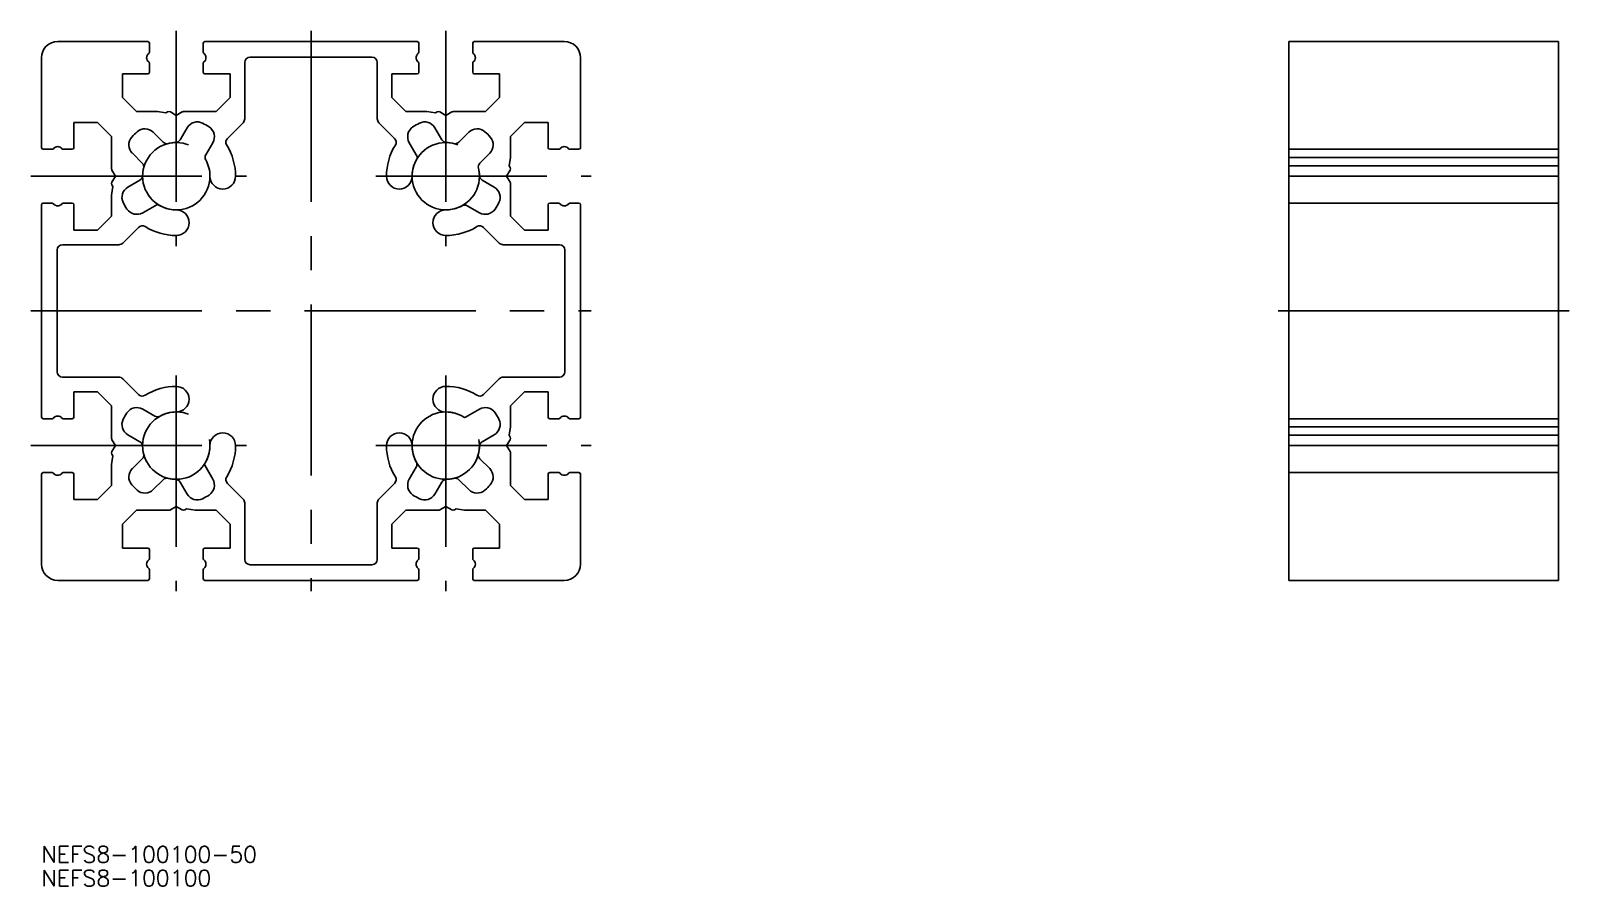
# Model space of a CAD drawing. Extents: x -52 to 233, y -107 to 52.
import ezdxf

# ---------------------------------------------------------------- set-up
doc = ezdxf.new("R2010")
doc.units = 0
doc.linetypes.add('CENTER', pattern=[50.8, 31.75, -6.35, 6.35, -6.35])
doc.linetypes.add('PHANTOM', pattern=[63.5, 31.75, -6.35, 6.35, -6.35, 6.35, -6.35])
doc.layers.get('0').update_dxf_attribs({"linetype": 'CONTINUOUS'})
doc.layers.add('CENTER', color=1, linetype='CENTER')
doc.styles.get("Standard").update_dxf_attribs({"font": 'txt.shx', "height": 3, "bigfont": 'bigfont.shx'})

# ---------------------------------------------------------------- blocks, each defined once
blk = doc.blocks.new('*U18')
at = {"color": 7, "linetype": 'CONTINUOUS'}
blk.add_text('NEFS8-100100-50', height=3, dxfattribs=at).set_placement((-50, -102.36))
blk = doc.blocks.new('*U19')
at = {"color": 7, "linetype": 'CONTINUOUS'}
blk.add_text('NEFS8-100100', height=3, dxfattribs=at).set_placement((-50, -106.77))

msp = doc.modelspace()

# ---------------------------------------------------------------- linework, layer by layer
at = {"color": 7, "linetype": 'CONTINUOUS'}
for p, q in [((-30.3, 50), (-47, 50)), ((-30, 48.02), (-30, 49.7)), ((-20, 48.02), (-20, 49.7)), ((-19.7, 50), (19.7, 50)), ((4.39, 50), (11.06, 50)), ((20, 48.02), (20, 49.7)), ((30, 48.02), (30, 49.7)), ((30.3, 50), (47, 50)), ((181.45, 50), (231.45, 50)), ((181.45, 50), (181.45, -50)), ((231.45, 50), (231.45, -50)), ((-50, 30.3), (-50, 47)), ((-30, 45.98), (-30, 44.3)), ((-20, 45.98), (-20, 44.3)), ((-12.3, 35.64), (-12.3, 46.1)), ((-11.3, 47.1), (11.3, 47.1)), ((4.39, 47.1), (11.06, 47.1)), ((12.3, 35.64), (12.3, 46.1)), ((20, 45.98), (20, 44.3)), ((30, 45.98), (30, 44.3)), ((50, 30.3), (50, 47)), ((-35, 39.6), (-35, 44)), ((-30.3, 44), (-35, 44)), ((-19.7, 44), (-15, 44)), ((-15, 39.6), (-15, 44)), ((15, 39.6), (15, 44)), ((19.7, 44), (15, 44)), ((30.3, 44), (35, 44)), ((35, 39.6), (35, 44)), ((-35, 39.6), (-32.4, 37)), ((-15, 39.6), (-17.6, 37)), ((17.6, 37), (15, 39.6)), ((35, 39.6), (32.4, 37)), ((-39.6, 35), (-44, 35)), ((-44, 30.3), (-44, 35)), ((-39.6, 35), (-37, 32.4)), ((-32.4, 37), (-28.5, 37)), ((-28.5, 37), (-26.92, 36.75)), ((-26.92, 36.75), (-26.6, 36.93)), ((-26.1, 36.93), (-25, 36.3)), ((-23.9, 36.93), (-25, 36.3)), ((-23.65, 37), (-17.6, 37)), ((-15.5, 32.02), (-12.59, 34.93)), ((12.59, 34.93), (15.5, 32.02)), ((17.6, 37), (21.5, 37)), ((21.5, 37), (23.08, 36.75)), ((23.08, 36.75), (23.4, 36.93)), ((23.9, 36.93), (25, 36.3)), ((26.1, 36.93), (25, 36.3)), ((26.35, 37), (32.4, 37)), ((39.6, 35), (37, 32.4)), ((39.6, 35), (44, 35)), ((44, 30.3), (44, 35)), ((-37, 26.35), (-37, 32.4)), ((-29.27, 33.15), (-27.44, 31.33)), ((-22.99, 33.98), (-24.28, 31.75)), ((22.99, 33.98), (24.28, 31.75)), ((29.27, 33.15), (27.44, 31.33)), ((37, 32.4), (37, 28.5)), ((-48.02, 30), (-49.7, 30)), ((-45.98, 30), (-44.3, 30)), ((-33.15, 29.27), (-31.33, 27.44)), ((-18.23, 31.23), (-19.52, 29)), ((18.23, 31.23), (19.72, 28.64)), ((33.15, 29.27), (31.33, 27.44)), ((45.98, 30), (44.3, 30)), ((48.02, 30), (49.7, 30)), ((181.45, 30), (231.45, 30)), ((-36.93, 26.1), (-36.3, 25)), ((36.93, 26.1), (36.3, 25)), ((37, 28.5), (36.75, 26.92)), ((36.75, 26.92), (36.93, 26.6)), ((181.45, 28.5), (231.45, 28.5)), ((181.45, 26.92), (231.45, 26.92)), ((-37, 21.5), (-36.75, 23.08)), ((-36.93, 23.9), (-36.3, 25)), ((-36.75, 23.08), (-36.93, 23.4)), ((-33.98, 22.99), (-31.75, 24.28)), ((33.98, 22.99), (31.75, 24.28)), ((36.93, 23.9), (36.3, 25)), ((37, 23.65), (37, 17.6)), ((181.45, 25), (231.45, 25)), ((-48.02, 20), (-49.7, 20)), ((-45.98, 20), (-44.3, 20)), ((-37, 17.6), (-37, 21.5)), ((45.98, 20), (44.3, 20)), ((48.02, 20), (49.7, 20)), ((181.45, 20), (231.45, 20)), ((-50, 19.7), (-50, -19.7)), ((-44, 19.7), (-44, 15)), ((-37, 17.6), (-39.6, 15)), ((-31.23, 18.23), (-28.64, 19.72)), ((31.23, 18.23), (29, 19.52)), ((39.6, 15), (37, 17.6)), ((44, 19.7), (44, 15)), ((50, 19.7), (50, -19.7)), ((-39.6, 15), (-44, 15)), ((-34.93, 12.59), (-32.02, 15.5)), ((32.02, 15.5), (34.93, 12.59)), ((39.6, 15), (44, 15)), ((-35.64, 12.3), (-46.1, 12.3)), ((35.64, 12.3), (46.1, 12.3)), ((-47.1, 11.3), (-47.1, -11.3)), ((47.1, 11.3), (47.1, -11.3)), ((181.45, 0), (231.45, 0)), ((-35.64, -12.3), (-46.1, -12.3)), ((-32.02, -15.5), (-34.93, -12.59)), ((34.93, -12.59), (32.02, -15.5)), ((35.64, -12.3), (46.1, -12.3)), ((-39.6, -15), (-44, -15)), ((-44, -19.7), (-44, -15)), ((-39.6, -15), (-37, -17.6)), ((37, -17.6), (39.6, -15)), ((39.6, -15), (44, -15)), ((44, -19.7), (44, -15)), ((-37, -23.65), (-37, -17.6)), ((-31.23, -18.23), (-29, -19.52)), ((31.23, -18.23), (28.64, -19.72)), ((37, -17.6), (37, -21.5)), ((-48.02, -20), (-49.7, -20)), ((-45.98, -20), (-44.3, -20)), ((37, -21.5), (36.75, -23.08)), ((45.98, -20), (44.3, -20)), ((48.02, -20), (49.7, -20)), ((181.45, -20), (231.45, -20)), ((181.45, -21.5), (231.45, -21.5)), ((-36.93, -23.9), (-36.3, -25)), ((-36.93, -26.1), (-36.3, -25)), ((-33.98, -22.99), (-31.75, -24.28)), ((33.98, -22.99), (31.75, -24.28)), ((36.93, -23.9), (36.3, -25)), ((36.93, -26.1), (36.3, -25)), ((36.75, -23.08), (36.93, -23.4)), ((181.45, -23.08), (231.45, -23.08)), ((181.45, -25), (231.45, -25)), ((-37, -28.5), (-36.75, -26.92)), ((-37, -32.4), (-37, -28.5)), ((-36.75, -26.92), (-36.93, -26.6)), ((-33.15, -29.27), (-31.33, -27.44)), ((33.15, -29.27), (31.33, -27.44)), ((37, -26.35), (37, -32.4)), ((-50, -30.3), (-50, -47)), ((-48.02, -30), (-49.7, -30)), ((-45.98, -30), (-44.3, -30)), ((-44, -30.3), (-44, -35)), ((-29.27, -33.15), (-27.44, -31.33)), ((-18.23, -31.23), (-19.72, -28.64)), ((18.23, -31.23), (19.52, -29)), ((29.27, -33.15), (27.44, -31.33)), ((44, -30.3), (44, -35)), ((45.98, -30), (44.3, -30)), ((48.02, -30), (49.7, -30)), ((50, -30.3), (50, -47)), ((181.45, -30), (231.45, -30)), ((-39.6, -35), (-37, -32.4)), ((-22.99, -33.98), (-24.28, -31.75)), ((-12.59, -34.93), (-15.5, -32.02)), ((15.5, -32.02), (12.59, -34.93)), ((22.99, -33.98), (24.28, -31.75)), ((39.6, -35), (37, -32.4)), ((-39.6, -35), (-44, -35)), ((-35, -39.6), (-32.4, -37)), ((-26.35, -37), (-32.4, -37)), ((-26.1, -36.93), (-25, -36.3)), ((-23.9, -36.93), (-25, -36.3)), ((-23.08, -36.75), (-23.4, -36.93)), ((-21.5, -37), (-23.08, -36.75)), ((-17.6, -37), (-21.5, -37)), ((-17.6, -37), (-15, -39.6)), ((-12.3, -35.64), (-12.3, -46.1)), ((12.3, -35.64), (12.3, -46.1)), ((15, -39.6), (17.6, -37)), ((23.65, -37), (17.6, -37)), ((23.9, -36.93), (25, -36.3)), ((26.1, -36.93), (25, -36.3)), ((26.92, -36.75), (26.6, -36.93)), ((28.5, -37), (26.92, -36.75)), ((32.4, -37), (28.5, -37)), ((35, -39.6), (32.4, -37)), ((39.6, -35), (44, -35)), ((-35, -39.6), (-35, -44)), ((-15, -39.6), (-15, -44)), ((15, -39.6), (15, -44)), ((35, -39.6), (35, -44)), ((-30.3, -44), (-35, -44)), ((-30, -45.98), (-30, -44.3)), ((-20, -45.98), (-20, -44.3)), ((-19.7, -44), (-15, -44)), ((19.7, -44), (15, -44)), ((20, -45.98), (20, -44.3)), ((30, -45.98), (30, -44.3)), ((30.3, -44), (35, -44)), ((-30, -48.02), (-30, -49.7)), ((-20, -48.02), (-20, -49.7)), ((-11.3, -47.1), (11.3, -47.1)), ((20, -48.02), (20, -49.7)), ((30, -48.02), (30, -49.7)), ((-30.3, -50), (-47, -50)), ((-19.7, -50), (19.7, -50)), ((30.3, -50), (47, -50)), ((181.45, -50), (231.45, -50))]:
    msp.add_line(p, q, dxfattribs=at)
at = {"color": 3, "linetype": 'PHANTOM'}
for centre in [(-25, 25), (25, 25), (-25, -25), (25, -25)]:
    msp.add_circle(centre, 6.25, dxfattribs=at)
at = {"color": 7, "linetype": 'CONTINUOUS'}
for centre, radius, start, end in [((-47, 47), 3, 90, 180), ((-30.3, 49.7), 0.3, 0, 90), ((-19.7, 49.7), 0.3, 90, 180), ((19.7, 49.7), 0.3, 0, 90), ((30.3, 49.7), 0.3, 90, 180), ((47, 47), 3, 0, 90), ((-29.5, 47), 1, 127.9799, 232.0201), ((-30.3, 48.02), 0.3, 307.9799, 0), ((-30.3, 45.98), 0.3, 0, 52.0201), ((-19.7, 48.02), 0.3, 180, 232.0201), ((-19.7, 45.98), 0.3, 127.9799, 180), ((-20.5, 47), 1, 307.9799, 52.0201), ((-11.3, 46.1), 1, 90, 180), ((11.3, 46.1), 1, 0, 90), ((20.5, 47), 1, 127.9799, 232.0201), ((19.7, 48.02), 0.3, 307.9799, 0), ((19.7, 45.98), 0.3, 0, 52.0201), ((30.3, 48.02), 0.3, 180, 232.0201), ((30.3, 45.98), 0.3, 127.9799, 180), ((29.5, 47), 1, 307.9799, 52.0201), ((-30.3, 44.3), 0.3, 270, 0), ((-19.7, 44.3), 0.3, 180, 270), ((19.7, 44.3), 0.3, 270, 0), ((30.3, 44.3), 0.3, 180, 270), ((-26.35, 36.5), 0.5, 60, 120), ((-23.65, 36.5), 0.5, 90, 120), ((-21.08, 32.88), 2.2, 63.583, 150), ((-25, 25), 11, 56.4163, 63.583), ((-13.3, 35.64), 1, 315, 0), ((13.3, 35.64), 1, 180, 225), ((25, 25), 11, 116.417, 123.5837), ((21.08, 32.88), 2.2, 30, 116.417), ((23.65, 36.5), 0.5, 60, 120), ((26.35, 36.5), 0.5, 90, 120), ((-31.6, 30.82), 2.2, 138.5837, 225), ((-25, 25), 11, 131.417, 138.5837), ((-30.82, 31.6), 2.2, 45, 131.417), ((-25.15, 32.25), 1, 271.1471, 330), ((-20.13, 32.33), 2.2, 330, 56.4163), ((-14.8, 31.31), 1, 135, 211.752), ((14.8, 31.31), 1, 328.248, 45), ((20.13, 32.33), 2.2, 123.5837, 210), ((25.15, 32.25), 1, 210, 268.8531), ((30.82, 31.6), 2.2, 48.5837, 135), ((25, 25), 11, 41.417, 48.5837), ((31.6, 30.82), 2.2, 315, 41.417), ((-49.7, 30.3), 0.3, 180, 270), ((-48.02, 30.3), 0.3, 270, 322.0201), ((-47, 29.5), 1, 37.9799, 142.0201), ((-45.98, 30.3), 0.3, 217.9799, 270), ((-44.3, 30.3), 0.3, 270, 0), ((-26.74, 32.04), 1, 225, 283.8525), ((-25, 25), 6.25, 91.1471, 103.8525), ((-18.65, 28.5), 1, 150, 208.8521), ((-25, 25), 11, 0, 31.752), ((25, 25), 11, 148.248, 180), ((19.46, 28.49), 0.3, 327.7528, 30), ((25, 25), 6.25, 76.1472, 88.8531), ((26.74, 32.04), 1, 256.1472, 315), ((44.3, 30.3), 0.3, 180, 270), ((45.98, 30.3), 0.3, 270, 322.0201), ((47, 29.5), 1, 37.9799, 142.0201), ((48.02, 30.3), 0.3, 217.9799, 270), ((49.7, 30.3), 0.3, 270, 0), ((-36.5, 26.35), 0.5, 180, 210), ((-32.04, 26.74), 1, 346.1472, 45), ((-25, 25), 6.25, 166.1472, 178.8531), ((-25, 25), 6.25, 0, 28.8521), ((25, 25), 6.25, 147.7528, 180), ((32.04, 26.74), 1, 135, 193.8525), ((25, 25), 6.25, 1.1471, 13.8525), ((36.5, 26.35), 0.5, 330, 30), ((-36.5, 23.65), 0.5, 150, 210), ((-32.88, 21.08), 2.2, 120, 206.417), ((-32.25, 25.15), 1, 300, 358.8531), ((-16.38, 25), 2.37, 180, 0), ((16.38, 25), 2.38, 180, 0), ((32.25, 25.15), 1, 181.1471, 240), ((32.88, 21.08), 2.2, 333.583, 60), ((36.5, 23.65), 0.5, 0, 30), ((-49.7, 19.7), 0.3, 90, 180), ((-48.02, 19.7), 0.3, 37.9799, 90), ((-45.98, 19.7), 0.3, 90, 142.0201), ((-44.3, 19.7), 0.3, 0, 90), ((-25, 25), 11, 206.417, 213.5837), ((25, 25), 11, 326.4163, 333.583), ((44.3, 19.7), 0.3, 90, 180), ((45.98, 19.7), 0.3, 37.9799, 90), ((48.02, 19.7), 0.3, 90, 142.0201), ((49.7, 19.7), 0.3, 0, 90), ((-47, 20.5), 1, 217.9799, 322.0201), ((-32.33, 20.13), 2.2, 213.5837, 300), ((-28.49, 19.46), 0.3, 57.7528, 120), ((-25, 25), 6.25, 237.7528, 270), ((-25, 16.38), 2.38, 270, 90), ((25, 16.38), 2.37, 90, 270), ((25, 25), 6.25, 270, 298.8521), ((28.5, 18.65), 1, 60, 118.8521), ((32.33, 20.13), 2.2, 240, 326.4163), ((47, 20.5), 1, 217.9799, 322.0201), ((-31.31, 14.8), 1, 58.248, 135), ((-25, 25), 11, 238.248, 270), ((25, 25), 11, 270, 301.752), ((31.31, 14.8), 1, 45, 121.752), ((-46.1, 11.3), 1, 90, 180), ((-35.64, 13.3), 1, 270, 315), ((35.64, 13.3), 1, 225, 270), ((46.1, 11.3), 1, 0, 90), ((-46.1, -11.3), 1, 180, 270), ((46.1, -11.3), 1, 270, 0), ((-35.64, -13.3), 1, 45, 90), ((-25, -25), 11, 90, 121.752), ((-25, -16.38), 2.37, 270, 90), ((25, -16.38), 2.38, 90, 270), ((25, -25), 11, 58.248, 90), ((35.64, -13.3), 1, 90, 135), ((-31.31, -14.8), 1, 225, 301.752), ((31.31, -14.8), 1, 238.248, 315), ((-49.7, -19.7), 0.3, 180, 270), ((-48.02, -19.7), 0.3, 270, 322.0201), ((-47, -20.5), 1, 37.9799, 142.0201), ((-45.98, -19.7), 0.3, 217.9799, 270), ((-44.3, -19.7), 0.3, 270, 0), ((-25, -25), 11, 146.4163, 153.583), ((-32.33, -20.13), 2.2, 60, 146.4163), ((-28.5, -18.65), 1, 240, 298.8521), ((-25, -25), 6.25, 90, 118.8521), ((25, -25), 6.25, 57.7528, 90), ((28.49, -19.46), 0.3, 237.7528, 300), ((32.33, -20.13), 2.2, 33.5837, 120), ((25, -25), 11, 26.417, 33.5837), ((44.3, -19.7), 0.3, 180, 270), ((45.98, -19.7), 0.3, 270, 322.0201), ((47, -20.5), 1, 37.9799, 142.0201), ((48.02, -19.7), 0.3, 217.9799, 270), ((49.7, -19.7), 0.3, 270, 0), ((-32.88, -21.08), 2.2, 153.583, 240), ((-16.38, -25), 2.38, 0, 180), ((16.38, -25), 2.37, 0, 180), ((32.88, -21.08), 2.2, 300, 26.417), ((-36.5, -23.65), 0.5, 180, 210), ((-32.25, -25.15), 1, 1.1471, 60), ((-25, -25), 6.25, 181.1471, 193.8525), ((-25, -25), 6.25, 327.7528, 0), ((-25, -25), 11, 328.248, 0), ((25, -25), 11, 180, 211.752), ((25, -25), 6.25, 180, 208.8521), ((25, -25), 6.25, 346.1472, 358.8531), ((32.25, -25.15), 1, 120, 178.8531), ((36.5, -23.65), 0.5, 330, 30), ((-36.5, -26.35), 0.5, 150, 210), ((-32.04, -26.74), 1, 315, 13.8525), ((-19.46, -28.49), 0.3, 147.7528, 210), ((18.65, -28.5), 1, 330, 28.8521), ((32.04, -26.74), 1, 166.1472, 225), ((36.5, -26.35), 0.5, 0, 30), ((-49.7, -30.3), 0.3, 90, 180), ((-48.02, -30.3), 0.3, 37.9799, 90), ((-47, -29.5), 1, 217.9799, 322.0201), ((-45.98, -30.3), 0.3, 90, 142.0201), ((-44.3, -30.3), 0.3, 0, 90), ((-31.6, -30.82), 2.2, 135, 221.417), ((-26.74, -32.04), 1, 76.1472, 135), ((-25, -25), 6.25, 256.1472, 268.8531), ((-25.15, -32.25), 1, 30, 88.8531), ((-20.13, -32.33), 2.2, 303.5837, 30), ((-14.8, -31.31), 1, 148.248, 225), ((14.8, -31.31), 1, 315, 31.752), ((20.13, -32.33), 2.2, 150, 236.4163), ((25.15, -32.25), 1, 91.1471, 150), ((25, -25), 6.25, 271.1471, 283.8525), ((26.74, -32.04), 1, 45, 103.8525), ((31.6, -30.82), 2.2, 318.5837, 45), ((44.3, -30.3), 0.3, 90, 180), ((45.98, -30.3), 0.3, 37.9799, 90), ((47, -29.5), 1, 217.9799, 322.0201), ((48.02, -30.3), 0.3, 90, 142.0201), ((49.7, -30.3), 0.3, 0, 90), ((-25, -25), 11, 221.417, 228.5837), ((-30.82, -31.6), 2.2, 228.5837, 315), ((-21.08, -32.88), 2.2, 210, 296.417), ((-25, -25), 11, 296.417, 303.5837), ((25, -25), 11, 236.4163, 243.583), ((21.08, -32.88), 2.2, 243.583, 330), ((30.82, -31.6), 2.2, 225, 311.417), ((25, -25), 11, 311.417, 318.5837), ((-26.35, -36.5), 0.5, 270, 300), ((-23.65, -36.5), 0.5, 240, 300), ((-13.3, -35.64), 1, 0, 45), ((13.3, -35.64), 1, 135, 180), ((23.65, -36.5), 0.5, 270, 300), ((26.35, -36.5), 0.5, 240, 300), ((-30.3, -44.3), 0.3, 0, 90), ((-19.7, -44.3), 0.3, 90, 180), ((19.7, -44.3), 0.3, 0, 90), ((30.3, -44.3), 0.3, 90, 180), ((-47, -47), 3, 180, 270), ((-29.5, -47), 1, 127.9799, 232.0201), ((-30.3, -45.98), 0.3, 307.9799, 0), ((-30.3, -48.02), 0.3, 0, 52.0201), ((-19.7, -45.98), 0.3, 180, 232.0201), ((-19.7, -48.02), 0.3, 127.9799, 180), ((-20.5, -47), 1, 307.9799, 52.0201), ((-11.3, -46.1), 1, 180, 270), ((11.3, -46.1), 1, 270, 0), ((20.5, -47), 1, 127.9799, 232.0201), ((19.7, -45.98), 0.3, 307.9799, 0), ((19.7, -48.02), 0.3, 0, 52.0201), ((30.3, -45.98), 0.3, 180, 232.0201), ((30.3, -48.02), 0.3, 127.9799, 180), ((29.5, -47), 1, 307.9799, 52.0201), ((47, -47), 3, 270, 0), ((-30.3, -49.7), 0.3, 270, 0), ((-19.7, -49.7), 0.3, 180, 270), ((19.7, -49.7), 0.3, 270, 0), ((30.3, -49.7), 0.3, 180, 270)]:
    msp.add_arc(centre, radius, start, end, dxfattribs=at)
at = {"layer": 'CENTER', "color": 1, "linetype": 'CENTER'}
for p, q in [((-25, 52), (-25, 12)), ((0, 52), (0, -52)), ((25, 52), (25, 12)), ((-52, 25), (-12, 25)), ((12, 25), (52, 25)), ((-52, 0), (52, 0)), ((179.45, 0), (233.45, 0)), ((-25, -12), (-25, -52)), ((25, -12), (25, -52)), ((-52, -25), (-12, -25)), ((12, -25), (52, -25))]:
    msp.add_line(p, q, dxfattribs=at)

# ---------------------------------------------------------------- block references
at = {"color": 7, "linetype": 'CONTINUOUS'}
for name in ['*U18', '*U19']:
    msp.add_blockref(name, (0, 0), dxfattribs=at)

doc.saveas('drawing.dxf')
